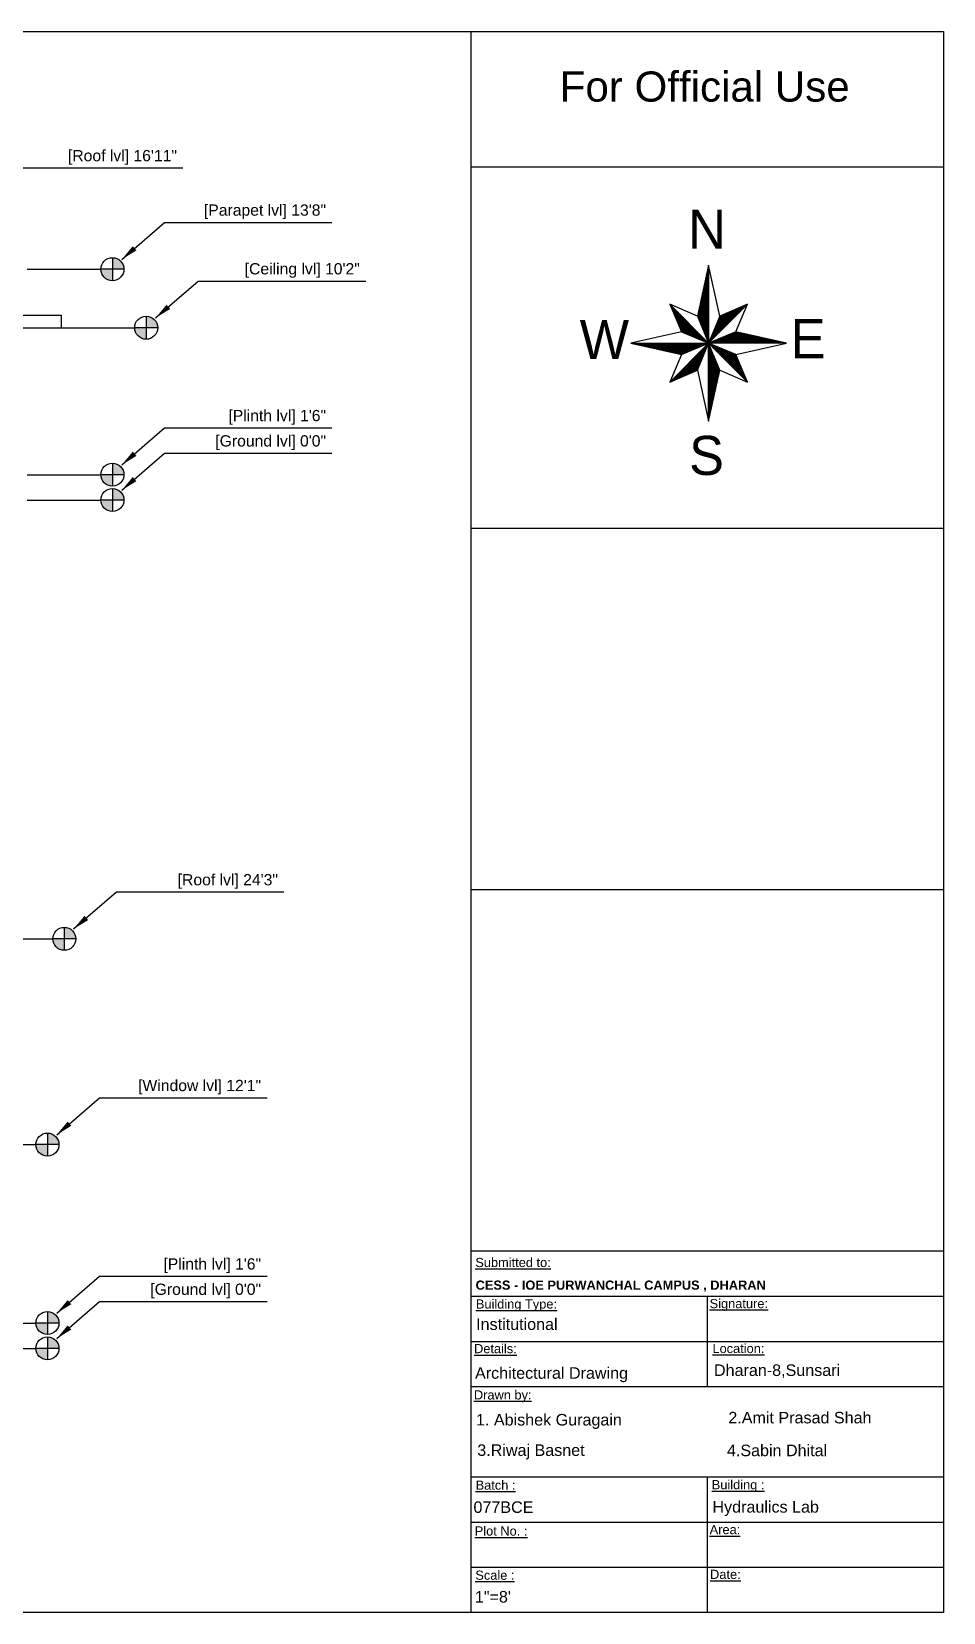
# Model space of a CAD drawing. Header units: inches. Extents: x -6800 to 96653, y -25814 to 17379.
# Drawn here: x 77943 to 78591, y 9371 to 10494 of the extents above; entities that cross this region are included whole.
import ezdxf

# ---------------------------------------------------------------- set-up
doc = ezdxf.new("R2010")
doc.units = ezdxf.units.IN
doc.header["$MEASUREMENT"] = 0
doc.layers.add('0 @ 1', color=7, linetype='Continuous')
doc.layers.add('ele front', color=30, linetype='Continuous', lineweight=30)
doc.layers.add('Page Format', color=7, linetype='Continuous', lineweight=25)
doc.styles.add('GOTHICE', font='gothice')
doc.styles.get("Standard").update_dxf_attribs({"font": 'arial.ttf'})
doc.dimstyles.get("Standard").update_dxf_attribs({"dimtxt": 7, "dimasz": 4, "dimexe": 2, "dimexo": 2, "dimgap": 2, "dimtad": 1, "dimdec": 0, "dimzin": 0, "dimdsep": 46, "dimlunit": 4, "dimtxsty": 'Standard', "dimblk": 'ARCHTICK', "dimcen": 0.25, "dimclrd": 256, "dimclre": 256, "dimclrt": 256, "dimadec": 0, "dimazin": 0, "dimtfac": 1, "dimtdec": 0, "dimtofl": 0, "dimtmove": 0, "dimatfit": 3, "dimfxl": 1, "dimfxlon": 1, "dimtolj": 1, "dimtzin": 0, "dimlwd": -1, "dimlwe": -1, "dimarcsym": 1})

# ---------------------------------------------------------------- blocks, each defined once
blk = doc.blocks.new('*X360')
at = {"color": 0}
for p, q in [((15.32, 10.228), (16.001, 10.909)), ((15.332, 10.259), (15.97, 10.896)), ((15.345, 10.289), (15.939, 10.883)), ((15.357, 10.319), (15.908, 10.87)), ((15.37, 10.349), (15.877, 10.857)), ((15.382, 10.379), (15.846, 10.843)), ((15.395, 10.409), (15.815, 10.83)), ((15.407, 10.44), (15.784, 10.817)), ((15.42, 10.47), (15.754, 10.804)), ((15.432, 10.5), (15.723, 10.791)), ((15.445, 10.53), (15.692, 10.777)), ((15.457, 10.56), (15.661, 10.764)), ((15.47, 10.591), (15.63, 10.751)), ((15.482, 10.621), (15.599, 10.738)), ((15.495, 10.651), (15.568, 10.725)), ((15.507, 10.681), (15.537, 10.711))]:
    blk.add_line(p, q, dxfattribs=at)
blk = doc.blocks.new('*X359')
at = {"color": 0}
for p, q in [((15.325, 10.217), (15.333, 10.224)), ((15.343, 10.217), (15.363, 10.237)), ((15.361, 10.217), (15.393, 10.249)), ((15.378, 10.217), (15.424, 10.262)), ((15.396, 10.217), (15.454, 10.274)), ((15.414, 10.217), (15.484, 10.287)), ((15.432, 10.217), (15.514, 10.299)), ((15.449, 10.217), (15.544, 10.312)), ((15.467, 10.217), (15.574, 10.324)), ((15.485, 10.217), (15.605, 10.337)), ((15.502, 10.217), (15.635, 10.349)), ((15.52, 10.217), (15.665, 10.362)), ((15.538, 10.217), (15.695, 10.374)), ((15.555, 10.217), (15.725, 10.387)), ((15.573, 10.217), (15.756, 10.399)), ((15.591, 10.217), (15.786, 10.412)), ((15.608, 10.217), (15.808, 10.416)), ((15.626, 10.217), (15.822, 10.413)), ((15.644, 10.217), (15.837, 10.41)), ((15.661, 10.217), (15.851, 10.406)), ((15.679, 10.217), (15.866, 10.403)), ((15.697, 10.217), (15.88, 10.4)), ((15.714, 10.217), (15.895, 10.397)), ((15.732, 10.217), (15.909, 10.394)), ((15.75, 10.217), (15.924, 10.39)), ((15.767, 10.217), (15.938, 10.387)), ((15.785, 10.217), (15.952, 10.384)), ((15.803, 10.217), (15.967, 10.381)), ((15.82, 10.217), (15.981, 10.378)), ((15.838, 10.217), (15.996, 10.374)), ((15.856, 10.217), (16.01, 10.371)), ((15.873, 10.217), (16.025, 10.368)), ((15.891, 10.217), (16.039, 10.365)), ((15.909, 10.217), (16.054, 10.362)), ((15.926, 10.217), (16.068, 10.358)), ((15.944, 10.217), (16.083, 10.355)), ((15.962, 10.217), (16.097, 10.352)), ((15.98, 10.217), (16.112, 10.349)), ((15.997, 10.217), (16.126, 10.346)), ((16.015, 10.217), (16.141, 10.342)), ((16.033, 10.217), (16.155, 10.339)), ((16.05, 10.217), (16.17, 10.336)), ((16.068, 10.217), (16.184, 10.333)), ((16.086, 10.217), (16.198, 10.329)), ((16.103, 10.217), (16.213, 10.326)), ((16.121, 10.217), (16.227, 10.323)), ((16.139, 10.217), (16.242, 10.32)), ((16.156, 10.217), (16.256, 10.317)), ((16.174, 10.217), (16.271, 10.313)), ((16.192, 10.217), (16.285, 10.31)), ((16.209, 10.217), (16.3, 10.307)), ((16.227, 10.217), (16.314, 10.304)), ((16.245, 10.217), (16.329, 10.301)), ((16.262, 10.217), (16.343, 10.297)), ((16.28, 10.217), (16.358, 10.294)), ((16.298, 10.217), (16.372, 10.291)), ((16.315, 10.217), (16.387, 10.288)), ((16.333, 10.217), (16.401, 10.285)), ((16.351, 10.217), (16.415, 10.281)), ((16.368, 10.217), (16.43, 10.278)), ((16.386, 10.217), (16.444, 10.275)), ((16.404, 10.217), (16.459, 10.272)), ((16.421, 10.217), (16.473, 10.269)), ((16.439, 10.217), (16.488, 10.265)), ((16.457, 10.217), (16.502, 10.262)), ((16.474, 10.217), (16.517, 10.259)), ((16.492, 10.217), (16.531, 10.256)), ((16.51, 10.217), (16.546, 10.252)), ((16.528, 10.217), (16.56, 10.249)), ((16.545, 10.217), (16.575, 10.246)), ((16.563, 10.217), (16.589, 10.243)), ((16.581, 10.217), (16.604, 10.24)), ((16.598, 10.217), (16.618, 10.236)), ((16.616, 10.217), (16.633, 10.233)), ((16.634, 10.217), (16.647, 10.23)), ((16.651, 10.217), (16.661, 10.227)), ((16.669, 10.217), (16.676, 10.224)), ((16.687, 10.217), (16.69, 10.22)), ((16.704, 10.217), (16.705, 10.217))]:
    blk.add_line(p, q, dxfattribs=at)
blk = doc.blocks.new('*X358')
at = {"color": 0}
for p, q in [((15.32, 10.211), (15.322, 10.213)), ((15.329, 10.202), (15.335, 10.208)), ((15.338, 10.194), (15.347, 10.203)), ((15.347, 10.185), (15.36, 10.198)), ((15.355, 10.176), (15.372, 10.193)), ((15.364, 10.167), (15.385, 10.188)), ((15.373, 10.158), (15.397, 10.182)), ((15.382, 10.149), (15.41, 10.177)), ((15.391, 10.141), (15.422, 10.172)), ((15.4, 10.132), (15.435, 10.167)), ((15.408, 10.123), (15.447, 10.162)), ((15.417, 10.114), (15.46, 10.156)), ((15.426, 10.105), (15.472, 10.151)), ((15.435, 10.096), (15.485, 10.146)), ((15.444, 10.087), (15.497, 10.141)), ((15.453, 10.079), (15.51, 10.136)), ((15.461, 10.07), (15.522, 10.131)), ((15.47, 10.061), (15.535, 10.125)), ((15.479, 10.052), (15.547, 10.12)), ((15.488, 10.043), (15.56, 10.115)), ((15.497, 10.034), (15.572, 10.11)), ((15.506, 10.026), (15.585, 10.105)), ((15.515, 10.017), (15.597, 10.1)), ((15.523, 10.008), (15.61, 10.094)), ((15.532, 9.999), (15.622, 10.089)), ((15.541, 9.99), (15.635, 10.084)), ((15.55, 9.981), (15.647, 10.079)), ((15.559, 9.973), (15.66, 10.074)), ((15.568, 9.964), (15.672, 10.068)), ((15.576, 9.955), (15.685, 10.063)), ((15.585, 9.946), (15.697, 10.058)), ((15.594, 9.937), (15.71, 10.053)), ((15.603, 9.928), (15.722, 10.048)), ((15.612, 9.92), (15.735, 10.043)), ((15.621, 9.911), (15.747, 10.037)), ((15.629, 9.902), (15.76, 10.032)), ((15.638, 9.893), (15.772, 10.027)), ((15.647, 9.884), (15.785, 10.022)), ((15.656, 9.875), (15.797, 10.017)), ((15.665, 9.867), (15.804, 10.006)), ((15.674, 9.858), (15.81, 9.994)), ((15.682, 9.849), (15.815, 9.981)), ((15.691, 9.84), (15.82, 9.969)), ((15.7, 9.831), (15.826, 9.957)), ((15.709, 9.822), (15.831, 9.944)), ((15.718, 9.813), (15.836, 9.932)), ((15.727, 9.805), (15.841, 9.919)), ((15.735, 9.796), (15.847, 9.907)), ((15.744, 9.787), (15.852, 9.895)), ((15.753, 9.778), (15.857, 9.882)), ((15.762, 9.769), (15.863, 9.87)), ((15.771, 9.76), (15.868, 9.857)), ((15.78, 9.752), (15.873, 9.845)), ((15.789, 9.743), (15.878, 9.833)), ((15.797, 9.734), (15.884, 9.82)), ((15.806, 9.725), (15.889, 9.808)), ((15.815, 9.716), (15.894, 9.796)), ((15.824, 9.707), (15.9, 9.783)), ((15.833, 9.699), (15.905, 9.771)), ((15.842, 9.69), (15.91, 9.758)), ((15.85, 9.681), (15.916, 9.746)), ((15.859, 9.672), (15.921, 9.734)), ((15.868, 9.663), (15.926, 9.721)), ((15.877, 9.654), (15.931, 9.709)), ((15.886, 9.646), (15.937, 9.696)), ((15.895, 9.637), (15.942, 9.684)), ((15.903, 9.628), (15.947, 9.672)), ((15.912, 9.619), (15.953, 9.659)), ((15.921, 9.61), (15.958, 9.647)), ((15.93, 9.601), (15.963, 9.635)), ((15.939, 9.592), (15.968, 9.622)), ((15.948, 9.584), (15.974, 9.61)), ((15.956, 9.575), (15.979, 9.597)), ((15.965, 9.566), (15.984, 9.585)), ((15.974, 9.557), (15.99, 9.573)), ((15.983, 9.548), (15.995, 9.56)), ((15.992, 9.539), (16, 9.548)), ((16.001, 9.531), (16.006, 9.535)), ((16.009, 9.522), (16.011, 9.523))]:
    blk.add_line(p, q, dxfattribs=at)
blk = doc.blocks.new('*X357')
at = {"color": 0}
for p, q in [((15.315, 10.206), (15.318, 10.209)), ((15.315, 10.188), (15.323, 10.196)), ((15.315, 10.17), (15.328, 10.184)), ((15.315, 10.153), (15.333, 10.171)), ((15.315, 10.135), (15.339, 10.159)), ((15.315, 10.117), (15.344, 10.146)), ((15.315, 10.1), (15.349, 10.134)), ((15.315, 10.082), (15.354, 10.121)), ((15.315, 10.064), (15.359, 10.109)), ((15.315, 10.047), (15.364, 10.096)), ((15.315, 10.029), (15.37, 10.084)), ((15.315, 10.011), (15.375, 10.071)), ((15.315, 9.994), (15.38, 10.059)), ((15.315, 9.976), (15.385, 10.046)), ((15.315, 9.958), (15.39, 10.034)), ((15.315, 9.941), (15.395, 10.021)), ((15.315, 9.923), (15.401, 10.009)), ((15.315, 9.905), (15.406, 9.996)), ((15.315, 9.888), (15.411, 9.984)), ((15.315, 9.87), (15.416, 9.971)), ((15.315, 9.852), (15.421, 9.959)), ((15.315, 9.835), (15.427, 9.946)), ((15.315, 9.817), (15.432, 9.934)), ((15.315, 9.799), (15.437, 9.921)), ((15.315, 9.782), (15.442, 9.909)), ((15.315, 9.764), (15.447, 9.896)), ((15.315, 9.746), (15.452, 9.884)), ((15.315, 9.729), (15.458, 9.871)), ((15.315, 9.711), (15.463, 9.859)), ((15.315, 9.693), (15.468, 9.846)), ((15.315, 9.676), (15.473, 9.834)), ((15.315, 9.658), (15.478, 9.821)), ((15.315, 9.64), (15.484, 9.809)), ((15.315, 9.622), (15.489, 9.796)), ((15.315, 9.605), (15.494, 9.784)), ((15.315, 9.587), (15.499, 9.771)), ((15.315, 9.569), (15.504, 9.759)), ((15.315, 9.552), (15.509, 9.746)), ((15.315, 9.534), (15.515, 9.734)), ((15.315, 9.516), (15.512, 9.714)), ((15.315, 9.499), (15.507, 9.691)), ((15.315, 9.481), (15.502, 9.668)), ((15.315, 9.463), (15.497, 9.646)), ((15.315, 9.446), (15.492, 9.623)), ((15.315, 9.428), (15.487, 9.6)), ((15.315, 9.41), (15.482, 9.577)), ((15.315, 9.393), (15.477, 9.555)), ((15.315, 9.375), (15.472, 9.532)), ((15.315, 9.357), (15.467, 9.509)), ((15.315, 9.34), (15.462, 9.487)), ((15.315, 9.322), (15.457, 9.464)), ((15.315, 9.304), (15.452, 9.441)), ((15.315, 9.287), (15.447, 9.418)), ((15.315, 9.269), (15.442, 9.396)), ((15.315, 9.251), (15.436, 9.373)), ((15.315, 9.234), (15.431, 9.35)), ((15.315, 9.216), (15.426, 9.328)), ((15.315, 9.198), (15.421, 9.305)), ((15.315, 9.181), (15.416, 9.282)), ((15.315, 9.163), (15.411, 9.259)), ((15.315, 9.145), (15.406, 9.237)), ((15.315, 9.128), (15.401, 9.214)), ((15.315, 9.11), (15.396, 9.191)), ((15.315, 9.092), (15.391, 9.169)), ((15.315, 9.074), (15.386, 9.146)), ((15.315, 9.057), (15.381, 9.123)), ((15.315, 9.039), (15.376, 9.1)), ((15.315, 9.021), (15.371, 9.078)), ((15.315, 9.004), (15.366, 9.055)), ((15.315, 8.986), (15.361, 9.032)), ((15.315, 8.968), (15.356, 9.01)), ((15.315, 8.951), (15.351, 8.987)), ((15.315, 8.933), (15.346, 8.964)), ((15.315, 8.915), (15.341, 8.941)), ((15.315, 8.898), (15.336, 8.919)), ((15.315, 8.88), (15.331, 8.896)), ((15.315, 8.862), (15.326, 8.873)), ((15.315, 8.845), (15.321, 8.851)), ((15.315, 8.827), (15.316, 8.828))]:
    blk.add_line(p, q, dxfattribs=at)
blk = doc.blocks.new('*X356')
at = {"color": 0}
for p, q in [((14.635, 9.527), (15.307, 10.198)), ((14.666, 9.54), (15.295, 10.168)), ((14.697, 9.553), (15.282, 10.138)), ((14.728, 9.566), (15.27, 10.108)), ((14.759, 9.579), (15.257, 10.078)), ((14.79, 9.593), (15.245, 10.047)), ((14.821, 9.606), (15.232, 10.017)), ((14.852, 9.619), (15.22, 9.987)), ((14.882, 9.632), (15.207, 9.957)), ((14.913, 9.645), (15.195, 9.927)), ((14.944, 9.659), (15.182, 9.896)), ((14.975, 9.672), (15.17, 9.866)), ((15.006, 9.685), (15.157, 9.836)), ((15.037, 9.698), (15.145, 9.806)), ((15.068, 9.711), (15.132, 9.776)), ((15.099, 9.725), (15.12, 9.746))]:
    blk.add_line(p, q, dxfattribs=at)
blk = doc.blocks.new('*X355')
at = {"color": 0}
for p, q in [((13.928, 10.215), (13.929, 10.217)), ((13.942, 10.212), (13.947, 10.217)), ((13.957, 10.209), (13.964, 10.217)), ((13.971, 10.206), (13.982, 10.217)), ((13.985, 10.202), (14, 10.217)), ((14, 10.199), (14.017, 10.217)), ((14.014, 10.196), (14.035, 10.217)), ((14.029, 10.193), (14.053, 10.217)), ((14.043, 10.19), (14.07, 10.217)), ((14.058, 10.186), (14.088, 10.217)), ((14.072, 10.183), (14.106, 10.217)), ((14.087, 10.18), (14.123, 10.217)), ((14.101, 10.177), (14.141, 10.217)), ((14.116, 10.174), (14.159, 10.217)), ((14.13, 10.17), (14.176, 10.217)), ((14.145, 10.167), (14.194, 10.217)), ((14.159, 10.164), (14.212, 10.217)), ((14.174, 10.161), (14.229, 10.217)), ((14.188, 10.158), (14.247, 10.217)), ((14.203, 10.154), (14.265, 10.217)), ((14.217, 10.151), (14.282, 10.217)), ((14.231, 10.148), (14.3, 10.217)), ((14.246, 10.145), (14.318, 10.217)), ((14.26, 10.142), (14.335, 10.217)), ((14.275, 10.138), (14.353, 10.217)), ((14.289, 10.135), (14.371, 10.217)), ((14.304, 10.132), (14.389, 10.217)), ((14.318, 10.129), (14.406, 10.217)), ((14.333, 10.125), (14.424, 10.217)), ((14.347, 10.122), (14.442, 10.217)), ((14.362, 10.119), (14.459, 10.217)), ((14.376, 10.116), (14.477, 10.217)), ((14.391, 10.113), (14.495, 10.217)), ((14.405, 10.109), (14.512, 10.217)), ((14.42, 10.106), (14.53, 10.217)), ((14.434, 10.103), (14.548, 10.217)), ((14.449, 10.1), (14.565, 10.217)), ((14.463, 10.097), (14.583, 10.217)), ((14.477, 10.093), (14.601, 10.217)), ((14.492, 10.09), (14.618, 10.217)), ((14.506, 10.087), (14.636, 10.217)), ((14.521, 10.084), (14.654, 10.217)), ((14.535, 10.081), (14.671, 10.217)), ((14.55, 10.077), (14.689, 10.217)), ((14.564, 10.074), (14.707, 10.217)), ((14.579, 10.071), (14.724, 10.217)), ((14.593, 10.068), (14.742, 10.217)), ((14.608, 10.065), (14.76, 10.217)), ((14.622, 10.061), (14.777, 10.217)), ((14.637, 10.058), (14.795, 10.217)), ((14.651, 10.055), (14.813, 10.217)), ((14.666, 10.052), (14.83, 10.217)), ((14.68, 10.048), (14.848, 10.217)), ((14.694, 10.045), (14.866, 10.217)), ((14.709, 10.042), (14.883, 10.217)), ((14.723, 10.039), (14.901, 10.217)), ((14.738, 10.036), (14.919, 10.217)), ((14.752, 10.032), (14.937, 10.217)), ((14.767, 10.029), (14.954, 10.217)), ((14.781, 10.026), (14.972, 10.217)), ((14.796, 10.023), (14.99, 10.217)), ((14.81, 10.02), (15.007, 10.217)), ((14.825, 10.016), (15.025, 10.217)), ((14.85, 10.024), (15.043, 10.217)), ((14.88, 10.037), (15.06, 10.217)), ((14.911, 10.049), (15.078, 10.217)), ((14.941, 10.062), (15.096, 10.217)), ((14.971, 10.074), (15.113, 10.217)), ((15.001, 10.087), (15.131, 10.217)), ((15.031, 10.099), (15.149, 10.217)), ((15.061, 10.112), (15.166, 10.217)), ((15.092, 10.124), (15.184, 10.217)), ((15.122, 10.137), (15.202, 10.217)), ((15.152, 10.149), (15.219, 10.217)), ((15.182, 10.162), (15.237, 10.217)), ((15.212, 10.174), (15.255, 10.217)), ((15.243, 10.187), (15.272, 10.217)), ((15.273, 10.199), (15.29, 10.217)), ((15.303, 10.212), (15.308, 10.217))]:
    blk.add_line(p, q, dxfattribs=at)
blk = doc.blocks.new('*X354')
at = {"color": 0}
for p, q in [((14.62, 10.907), (14.622, 10.909)), ((14.625, 10.895), (14.631, 10.901)), ((14.63, 10.883), (14.639, 10.892)), ((14.636, 10.87), (14.648, 10.883)), ((14.641, 10.858), (14.657, 10.874)), ((14.646, 10.845), (14.666, 10.865)), ((14.651, 10.833), (14.675, 10.856)), ((14.657, 10.821), (14.684, 10.848)), ((14.662, 10.808), (14.693, 10.839)), ((14.667, 10.796), (14.701, 10.83)), ((14.673, 10.784), (14.71, 10.821)), ((14.678, 10.771), (14.719, 10.812)), ((14.683, 10.759), (14.728, 10.803)), ((14.689, 10.746), (14.737, 10.795)), ((14.694, 10.734), (14.746, 10.786)), ((14.699, 10.722), (14.754, 10.777)), ((14.704, 10.709), (14.763, 10.768)), ((14.71, 10.697), (14.772, 10.759)), ((14.715, 10.685), (14.781, 10.75)), ((14.72, 10.672), (14.79, 10.742)), ((14.726, 10.66), (14.799, 10.733)), ((14.731, 10.647), (14.807, 10.724)), ((14.736, 10.635), (14.816, 10.715)), ((14.741, 10.623), (14.825, 10.706)), ((14.747, 10.61), (14.834, 10.697)), ((14.752, 10.598), (14.843, 10.689)), ((14.757, 10.585), (14.852, 10.68)), ((14.763, 10.573), (14.86, 10.671)), ((14.768, 10.561), (14.869, 10.662)), ((14.773, 10.548), (14.878, 10.653)), ((14.779, 10.536), (14.887, 10.644)), ((14.784, 10.524), (14.896, 10.635)), ((14.789, 10.511), (14.905, 10.627)), ((14.794, 10.499), (14.913, 10.618)), ((14.8, 10.486), (14.922, 10.609)), ((14.805, 10.474), (14.931, 10.6)), ((14.81, 10.462), (14.94, 10.591)), ((14.816, 10.449), (14.949, 10.582)), ((14.821, 10.437), (14.958, 10.574)), ((14.826, 10.424), (14.967, 10.565)), ((14.835, 10.415), (14.975, 10.556)), ((14.847, 10.41), (14.984, 10.547)), ((14.86, 10.405), (14.993, 10.538)), ((14.872, 10.4), (15.002, 10.529)), ((14.885, 10.395), (15.011, 10.521)), ((14.897, 10.389), (15.02, 10.512)), ((14.91, 10.384), (15.028, 10.503)), ((14.922, 10.379), (15.037, 10.494)), ((14.935, 10.374), (15.046, 10.485)), ((14.947, 10.369), (15.055, 10.476)), ((14.96, 10.364), (15.064, 10.468)), ((14.972, 10.358), (15.073, 10.459)), ((14.985, 10.353), (15.081, 10.45)), ((14.997, 10.348), (15.09, 10.441)), ((15.01, 10.343), (15.099, 10.432)), ((15.022, 10.338), (15.108, 10.423)), ((15.035, 10.333), (15.117, 10.415)), ((15.047, 10.327), (15.126, 10.406)), ((15.06, 10.322), (15.134, 10.397)), ((15.072, 10.317), (15.143, 10.388)), ((15.085, 10.312), (15.152, 10.379)), ((15.097, 10.307), (15.161, 10.37)), ((15.11, 10.301), (15.17, 10.361)), ((15.122, 10.296), (15.179, 10.353)), ((15.135, 10.291), (15.187, 10.344)), ((15.147, 10.286), (15.196, 10.335)), ((15.16, 10.281), (15.205, 10.326)), ((15.172, 10.276), (15.214, 10.317)), ((15.185, 10.27), (15.223, 10.308)), ((15.197, 10.265), (15.232, 10.3)), ((15.21, 10.26), (15.241, 10.291)), ((15.222, 10.255), (15.249, 10.282)), ((15.235, 10.25), (15.258, 10.273)), ((15.247, 10.245), (15.267, 10.264)), ((15.26, 10.239), (15.276, 10.255)), ((15.272, 10.234), (15.285, 10.247)), ((15.285, 10.229), (15.294, 10.238)), ((15.297, 10.224), (15.302, 10.229)), ((15.31, 10.219), (15.311, 10.22))]:
    blk.add_line(p, q, dxfattribs=at)
blk = doc.blocks.new('*X353')
at = {"color": 0}
for p, q in [((15.313, 11.6), (15.315, 11.602)), ((15.232, 11.237), (15.315, 11.32)), ((15.237, 11.26), (15.315, 11.337)), ((15.242, 11.282), (15.315, 11.355)), ((15.247, 11.305), (15.315, 11.373)), ((15.252, 11.328), (15.315, 11.39)), ((15.257, 11.351), (15.315, 11.408)), ((15.262, 11.373), (15.315, 11.426)), ((15.267, 11.396), (15.315, 11.443)), ((15.272, 11.419), (15.315, 11.461)), ((15.277, 11.441), (15.315, 11.479)), ((15.282, 11.464), (15.315, 11.496)), ((15.287, 11.487), (15.315, 11.514)), ((15.293, 11.51), (15.315, 11.532)), ((15.298, 11.532), (15.315, 11.549)), ((15.303, 11.555), (15.315, 11.567)), ((15.308, 11.578), (15.315, 11.585)), ((15.152, 10.874), (15.315, 11.037)), ((15.157, 10.896), (15.315, 11.054)), ((15.162, 10.919), (15.315, 11.072)), ((15.167, 10.942), (15.315, 11.09)), ((15.172, 10.964), (15.315, 11.107)), ((15.177, 10.987), (15.315, 11.125)), ((15.182, 11.01), (15.315, 11.143)), ((15.187, 11.033), (15.315, 11.16)), ((15.192, 11.055), (15.315, 11.178)), ((15.197, 11.078), (15.315, 11.196)), ((15.202, 11.101), (15.315, 11.213)), ((15.207, 11.123), (15.315, 11.231)), ((15.212, 11.146), (15.315, 11.249)), ((15.217, 11.169), (15.315, 11.266)), ((15.222, 11.192), (15.315, 11.284)), ((15.227, 11.214), (15.315, 11.302)), ((15.116, 10.715), (15.315, 10.913)), ((15.116, 10.696), (15.315, 10.895)), ((15.121, 10.737), (15.315, 10.931)), ((15.121, 10.684), (15.315, 10.878)), ((15.126, 10.76), (15.315, 10.948)), ((15.126, 10.671), (15.315, 10.86)), ((15.131, 10.783), (15.315, 10.966)), ((15.131, 10.659), (15.315, 10.842)), ((15.136, 10.805), (15.315, 10.984)), ((15.137, 10.646), (15.315, 10.825)), ((15.141, 10.828), (15.315, 11.001)), ((15.142, 10.634), (15.315, 10.807)), ((15.146, 10.851), (15.315, 11.019)), ((15.147, 10.621), (15.315, 10.789)), ((15.152, 10.609), (15.315, 10.772)), ((15.157, 10.596), (15.315, 10.754)), ((15.163, 10.584), (15.315, 10.736)), ((15.168, 10.571), (15.315, 10.718)), ((15.173, 10.559), (15.315, 10.701)), ((15.178, 10.546), (15.315, 10.683)), ((15.183, 10.534), (15.315, 10.665)), ((15.188, 10.521), (15.315, 10.648)), ((15.194, 10.509), (15.315, 10.63)), ((15.199, 10.496), (15.315, 10.612)), ((15.204, 10.484), (15.315, 10.595)), ((15.209, 10.471), (15.315, 10.577)), ((15.214, 10.459), (15.315, 10.559)), ((15.219, 10.446), (15.315, 10.542)), ((15.225, 10.434), (15.315, 10.524)), ((15.23, 10.421), (15.315, 10.506)), ((15.235, 10.409), (15.315, 10.489)), ((15.24, 10.396), (15.315, 10.471)), ((15.245, 10.384), (15.315, 10.453)), ((15.251, 10.371), (15.315, 10.436)), ((15.256, 10.359), (15.315, 10.418)), ((15.261, 10.346), (15.315, 10.4)), ((15.266, 10.334), (15.315, 10.383)), ((15.271, 10.321), (15.315, 10.365)), ((15.276, 10.309), (15.315, 10.347)), ((15.282, 10.296), (15.315, 10.33)), ((15.287, 10.284), (15.315, 10.312)), ((15.292, 10.271), (15.315, 10.294)), ((15.297, 10.259), (15.315, 10.277)), ((15.302, 10.246), (15.315, 10.259)), ((15.307, 10.234), (15.315, 10.241)), ((15.313, 10.221), (15.315, 10.224))]:
    blk.add_line(p, q, dxfattribs=at)
blk = doc.blocks.new('_ArchTick')
at = {"color": 0, "linetype": 'ByBlock', "const_width": 0.15}
blk.add_lwpolyline([(-0.5, -0.5), (0.5, 0.5)], dxfattribs=at)

msp = doc.modelspace()

# ---------------------------------------------------------------- hatches: boundary and pattern name
at = {"ltscale": 10, "transparency": 33554687}
h = msp.add_hatch(color=0, dxfattribs=at)
h.dxf.hatch_style = 1
h.paths.add_polyline_path([(78000.1, 10333.6), (78000.1, 10325.4), (78008.3, 10325.4, 0.414214)])
h.paths.add_polyline_path([(78000.1, 10325.4), (77991.9, 10325.4, 0.414214), (78000.1, 10317.3)])
h = msp.add_hatch(color=0, dxfattribs=at)
h.dxf.hatch_style = 1
h.paths.add_polyline_path([(78024.1, 10291.9), (78024.1, 10283.8), (78032.3, 10283.8, 0.414214)])
h.paths.add_polyline_path([(78024.1, 10283.8), (78015.9, 10283.8, 0.414214), (78024.1, 10275.6)])
h = msp.add_hatch(color=0, dxfattribs=at)
h.dxf.hatch_style = 1
h.paths.add_polyline_path([(78000.1, 10187.6), (78000.1, 10179.4), (78008.3, 10179.4, 0.414214)])
h.paths.add_polyline_path([(78000.1, 10179.4), (77991.9, 10179.4, 0.414214), (78000.1, 10171.3)])
h = msp.add_hatch(color=0, dxfattribs=at)
h.dxf.hatch_style = 1
h.paths.add_polyline_path([(78000.1, 10169.6), (78000.1, 10161.4), (78008.3, 10161.4, 0.414214)])
h.paths.add_polyline_path([(78000.1, 10161.4), (77991.9, 10161.4, 0.414214), (78000.1, 10153.3)])
h = msp.add_hatch(color=0, dxfattribs=at)
h.dxf.hatch_style = 1
h.paths.add_polyline_path([(77965.9, 9857.8), (77965.9, 9849.6), (77974.1, 9849.6, 0.414214)])
h.paths.add_polyline_path([(77965.9, 9849.6), (77957.7, 9849.6, 0.414214), (77965.9, 9841.4)])
h = msp.add_hatch(color=0, dxfattribs=at)
h.dxf.hatch_style = 1
h.paths.add_polyline_path([(77953.9, 9711.6), (77953.9, 9703.4), (77962.1, 9703.4, 0.414214)])
h.paths.add_polyline_path([(77953.9, 9703.4), (77945.7, 9703.4, 0.414214), (77953.9, 9695.2)])
h = msp.add_hatch(color=0, dxfattribs=at)
h.dxf.hatch_style = 1
h.paths.add_polyline_path([(77953.9, 9584.8), (77953.9, 9576.6), (77962.1, 9576.6, 0.414214)])
h.paths.add_polyline_path([(77953.9, 9576.6), (77945.7, 9576.6, 0.414214), (77953.9, 9568.5)])
h = msp.add_hatch(color=0, dxfattribs=at)
h.dxf.hatch_style = 1
h.paths.add_polyline_path([(77953.9, 9566.8), (77953.9, 9558.6), (77962.1, 9558.6, 0.414214)])
h.paths.add_polyline_path([(77953.9, 9558.6), (77945.7, 9558.6, 0.414214), (77953.9, 9550.5)])

# ---------------------------------------------------------------- linework, layer by layer
at = {"transparency": 33554651}
for p, q in [((77006.9, 10494.2), (78590.9, 10494.2)), ((78254.9, 10494.2), (78254.9, 10398.2)), ((78590.9, 10494.2), (78590.9, 9371)), ((78254.9, 10398.2), (78590.9, 10398.2)), ((78254.9, 10398.2), (78254.9, 9371)), ((78254.9, 10141.4), (78590.9, 10141.4)), ((78254.9, 9884.6), (78590.9, 9884.6)), ((78254.9, 9627.8), (78590.9, 9627.8)), ((78254.9, 9595.7), (78590.9, 9595.7)), ((78422.9, 9595.7), (78422.9, 9531.5)), ((78254.9, 9563.6), (78590.9, 9563.6)), ((78254.9, 9531.5), (78590.9, 9531.5)), ((78254.9, 9467.3), (78590.9, 9467.3)), ((78422.9, 9467.3), (78422.9, 9371)), ((78254.9, 9435.2), (78590.9, 9435.2)), ((78254.9, 9403.1), (78590.9, 9403.1)), ((78590.9, 9371), (77006.9, 9371))]:
    msp.add_line(p, q, dxfattribs=at)
at = {"ltscale": 10, "transparency": 33554687}
for p, q in [((78000.1, 10333.6), (78000.1, 10317.3)), ((77939.6, 10325.4), (77991.9, 10325.4)), ((78008.3, 10325.4), (77991.9, 10325.4)), ((78024.1, 10291.9), (78024.1, 10275.6)), ((77963.6, 10283.8), (78015.9, 10283.8)), ((78032.3, 10283.8), (78015.9, 10283.8)), ((78000.1, 10187.6), (78000.1, 10171.3)), ((77939.6, 10179.4), (77991.9, 10179.4)), ((78008.3, 10179.4), (77991.9, 10179.4)), ((78000.1, 10169.6), (78000.1, 10153.3)), ((77939.6, 10161.4), (77991.9, 10161.4)), ((78008.3, 10161.4), (77991.9, 10161.4)), ((77965.9, 9857.8), (77965.9, 9841.4)), ((77905.3, 9849.6), (77957.7, 9849.6)), ((77974.1, 9849.6), (77957.7, 9849.6)), ((77953.9, 9711.6), (77953.9, 9695.2)), ((77893.3, 9703.4), (77945.7, 9703.4)), ((77962.1, 9703.4), (77945.7, 9703.4)), ((77953.9, 9584.8), (77953.9, 9568.5)), ((77893.3, 9576.6), (77945.7, 9576.6)), ((77962.1, 9576.6), (77945.7, 9576.6)), ((77893.3, 9558.6), (77945.7, 9558.6)), ((77962.1, 9558.6), (77945.7, 9558.6)), ((77953.9, 9566.8), (77953.9, 9550.5))]:
    msp.add_line(p, q, dxfattribs=at)
at = {"transparency": 33554687}
for p, q in [((78424, 10328.2), (78416, 10292.1)), ((78432, 10292.1), (78424, 10328.2)), ((78424, 10328.2), (78424, 10272.9)), ((78396.3, 10300.6), (78404.7, 10280.8)), ((78416, 10292.1), (78396.3, 10300.6)), ((78396.3, 10300.6), (78424, 10272.9)), ((78451.7, 10300.6), (78424, 10272.9)), ((78451.7, 10300.6), (78432, 10292.1)), ((78443.3, 10280.8), (78451.7, 10300.6)), ((78416, 10292.1), (78424, 10272.9)), ((78432, 10292.1), (78424, 10272.9)), ((78404.7, 10280.8), (78368.7, 10272.9)), ((78404.7, 10280.8), (78424, 10272.9)), ((78443.3, 10280.8), (78424, 10272.9)), ((78479.3, 10272.9), (78443.3, 10280.8)), ((78368.7, 10272.9), (78404.7, 10264.9)), ((78368.7, 10272.9), (78424, 10272.9)), ((78396.3, 10245.1), (78424, 10272.9)), ((78404.7, 10264.9), (78424, 10272.9)), ((78416, 10253.6), (78424, 10272.9)), ((78479.3, 10272.9), (78424, 10272.9)), ((78443.3, 10264.9), (78424, 10272.9)), ((78451.7, 10245.1), (78424, 10272.9)), ((78432, 10253.6), (78424, 10272.9)), ((78424, 10217.5), (78424, 10272.9)), ((78443.3, 10264.9), (78479.3, 10272.9)), ((78404.7, 10264.9), (78396.3, 10245.1)), ((78451.7, 10245.1), (78443.3, 10264.9)), ((78396.3, 10245.1), (78416, 10253.6)), ((78416, 10253.6), (78424, 10217.5)), ((78424, 10217.5), (78432, 10253.6)), ((78432, 10253.6), (78451.7, 10245.1))]:
    msp.add_line(p, q, dxfattribs=at)
at = {"ltscale": 10, "transparency": 33554687}
for centre in [(78000.1, 10325.4), (78024.1, 10283.8), (78000.1, 10179.4), (78000.1, 10161.4), (77965.9, 9849.6), (77953.9, 9703.4), (77953.9, 9576.6), (77953.9, 9558.6)]:
    msp.add_circle(centre, 8.17, dxfattribs=at)
at = {"layer": 'ele front', "transparency": 33554687}
for p, q in [((77821.6, 10292.8), (77963.6, 10292.8)), ((77963.6, 10292.8), (77963.6, 10283.8)), ((77821.6, 10283.8), (77963.6, 10283.8))]:
    msp.add_line(p, q, dxfattribs=at)

# ---------------------------------------------------------------- block references
at = {"transparency": 33554687, "xscale": 39.71065521615952, "yscale": 39.71065521615952, "zscale": 39.71065521615952}
for name in ['*X353', '*X354', '*X360', '*X359', '*X355', '*X356', '*X357', '*X358']:
    msp.add_blockref(name, (77815.8, 9867.1), dxfattribs=at)

# ---------------------------------------------------------------- texts
at = {"transparency": 33554687, "style": 'GOTHICE'}
for s, p in [('N', (78409.4, 10340)), ('W', (78332.3, 10261.5)), ('E', (78482.3, 10262.1)), ('S', (78410.1, 10179.2))]:
    msp.add_text(s, height=27.8, dxfattribs=at).set_placement(p)
at = {"ltscale": 10, "transparency": 33554687, "char_height": 8, "attachment_point": 9}
for s, insert in [('\\A1;[Roof lvl] 16\'11" ', (78046, 10399.7)), ('\\A1;[Parapet lvl] 13\'8" ', (78152, 10361)), ('\\A1;[Ceiling lvl] 10\'2" ', (78176, 10319.3)), ('\\A1;[Plinth lvl] 1\'6" ', (78152, 10215)), ('\\A1;[Ground lvl] 0\'0" ', (78152, 10197)), ('\\A1;[Roof lvl] 24\'3" ', (78117.8, 9885.2)), ('\\A1;[Window lvl] 12\'1" ', (78105.8, 9739)), ('\\A1;[Plinth lvl] 1\'6" ', (78105.8, 9612.2)), ('\\A1;[Ground lvl] 0\'0" ', (78105.8, 9594.2))]:
    msp.add_mtext(s, dxfattribs=dict(at, insert=insert))
at = {"layer": 'Page Format', "transparency": 33554651, "attachment_point": 1}
for s, width, gutter_width, insert, char_height in [('For Official Use', 316.816, 107.1, (78318.1, 10465.9), 21.422), ('{\\LSubmitted to:}', 86.411, 1.72, (78258.1, 9622.9), 6.516), ('{\\fArial|b1|i0|c0|p34;CESS - IOE PURWANCHAL CAMPUS , DHARAN}', 231.792, 1.72, (78258.3, 9606.8), 6.516), ('{\\LBuilding Type:}', 86.411, 1.72, (78258.5, 9593.4), 6.516), ('{\\LSignature:}', 86.411, 1.72, (78424.7, 9593.7), 6.516), ('Institutional', 121.163, 41, (78258.7, 9579.9), 8.193), ('{\\LDetails:}', 86.411, 1.72, (78257.2, 9561.7), 6.516), ('{\\LLocation:}', 86.411, 1.72, (78426.7, 9561.8), 6.516), ('Dharan-8,Sunsari', 121.163, 41, (78427.8, 9547.2), 8.193), ('Architectural Drawing', 121.163, 41, (78257.9, 9545.2), 8.193), ('{\\LDrawn by:}', 86.411, 1.72, (78257.1, 9528.8), 6.516), ('2.Amit Prasad Shah', 121.163, 41, (78438, 9513.5), 8.193), ('1. Abishek Guragain', 121.163, 41, (78258.6, 9512), 8.193), ('3.Riwaj Basnet', 121.163, 41, (78259.5, 9490.4), 8.193), ('4.Sabin Dhital', 121.163, 41, (78437, 9490.2), 8.193), ('{\\LBatch :}', 86.411, 1.72, (78258.3, 9464.7), 6.516), ('{\\LBuilding :}', 86.411, 1.72, (78426.2, 9465), 6.516), ('077BCE', 121.163, 41, (78256.8, 9449.9), 8.19), ('Hydraulics Lab', 121.163, 41, (78426.7, 9450.1), 8.193), ('{\\LPlot No. :}', 86.411, 1.72, (78257.7, 9432.1), 6.516), ('{\\LArea:}', 86.411, 1.72, (78424.7, 9433.1), 6.52), ('{\\LDate:}', 86.411, 1.72, (78425, 9401.3), 6.52), ('{\\LScale :}', 86.411, 1.72, (78258.1, 9400.7), 6.516), ('1"=8\'', 121.163, 41, (78257.8, 9386.2), 8.19)]:
    msp.add_mtext_dynamic_manual_height_columns(s, width=width, gutter_width=gutter_width, heights=[0], dxfattribs=dict(at, insert=insert, char_height=char_height))

# ---------------------------------------------------------------- leaders
at = {"layer": '0 @ 1', "ltscale": 10, "transparency": 33554687}
for points in [[(77900.8, 10371.1), (77931.1, 10397.4), (78050.2, 10397.4)], [(78006.8, 10332.4), (78037.1, 10358.7), (78156.2, 10358.7)], [(78030.8, 10290.8), (78061.1, 10317), (78180.2, 10317)], [(78006.8, 10186.4), (78037.1, 10212.7), (78156.2, 10212.7)], [(78006.8, 10168.4), (78037.1, 10194.7), (78156.2, 10194.7)], [(77972.5, 9856.6), (78002.9, 9882.9), (78122, 9882.9)], [(77960.5, 9710.4), (77990.9, 9736.7), (78110, 9736.7)], [(77960.5, 9583.6), (77990.9, 9609.9), (78110, 9609.9)], [(77960.5, 9565.6), (77990.9, 9591.9), (78110, 9591.9)]]:
    msp.add_leader(points, dimstyle='Standard', override={"dimscale": 1, "dimasz": 12, "dimexe": 6, "dimexo": 6, "dimtad": 1, "dimtoh": 0, "dimfxl": 12}, dxfattribs=at)

doc.saveas('drawing.dxf')
